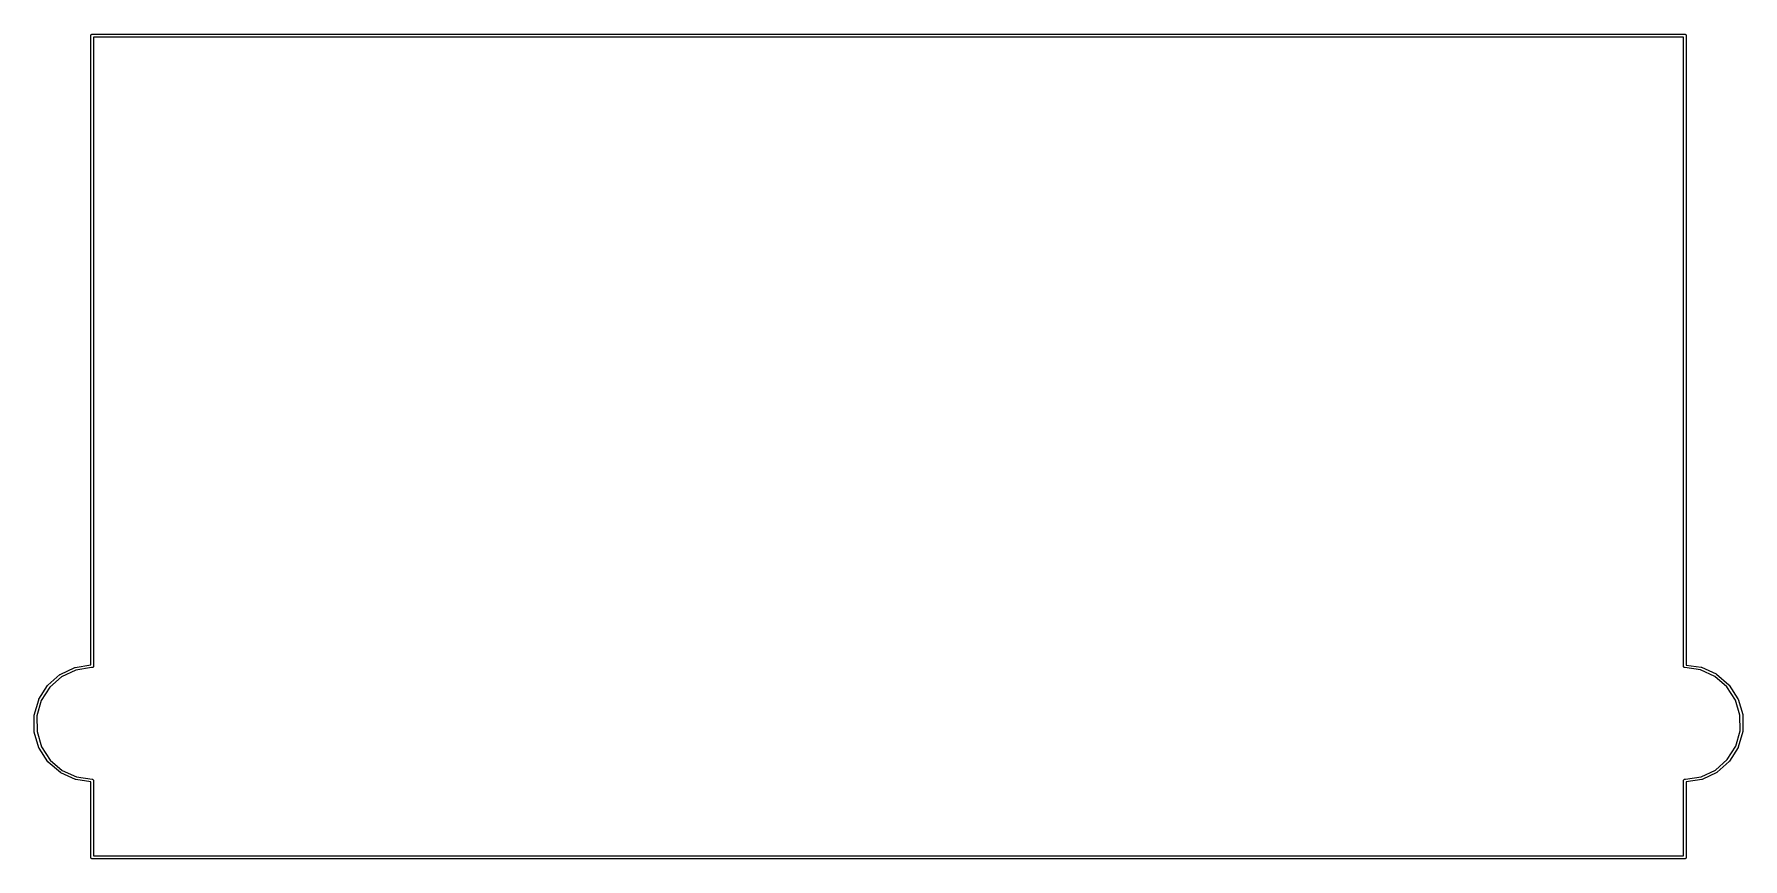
# Model space of a CAD drawing. Extents: x 93.2 to 154, y -137.2 to -107.9.
import ezdxf

# ---------------------------------------------------------------- set-up
doc = ezdxf.new("R2010")
doc.units = 0
doc.header["$MEASUREMENT"] = 0
doc.layers.add('BLACK', color=7, linetype='CONTINUOUS')

msp = doc.modelspace()

# ---------------------------------------------------------------- linework, layer by layer
at = {"layer": 'BLACK', "linetype": 'CONTINUOUS'}
for p, q in [((95.2, -107.941), (95.2015, -107.937)), ((95.2, -107.959), (95.2, -107.941)), ((95.2, -130.319), (95.2, -107.959)), ((95.2, -107.959), (95.2, -107.959)), ((95.2015, -107.937), (95.2023, -107.933)), ((95.2023, -107.933), (95.2045, -107.929)), ((95.2045, -107.929), (95.206, -107.925)), ((95.206, -107.925), (95.2089, -107.921)), ((95.2089, -107.921), (95.2111, -107.917)), ((95.2111, -107.917), (95.2145, -107.915)), ((95.2145, -107.915), (95.2174, -107.911)), ((95.2174, -107.911), (95.2212, -107.909)), ((95.2212, -107.909), (95.2246, -107.906)), ((95.2246, -107.906), (95.2288, -107.905)), ((95.2288, -107.905), (95.2326, -107.902)), ((95.2326, -107.902), (95.237, -107.902)), ((95.237, -107.902), (95.2412, -107.9)), ((95.2412, -107.9), (151.901, -107.9)), ((95.3, -108), (95.3, -130.37)), ((151.842, -108), (95.3, -108)), ((151.842, -130.37), (151.842, -108)), ((151.901, -107.9), (151.905, -107.902)), ((151.905, -107.902), (151.909, -107.902)), ((151.909, -107.902), (151.913, -107.905)), ((151.913, -107.905), (151.917, -107.906)), ((151.917, -107.906), (151.921, -107.909)), ((151.921, -107.909), (151.925, -107.911)), ((151.925, -107.911), (151.927, -107.915)), ((151.927, -107.915), (151.931, -107.917)), ((151.931, -107.917), (151.933, -107.921)), ((151.933, -107.921), (151.936, -107.925)), ((151.936, -107.925), (151.937, -107.929)), ((151.937, -107.929), (151.94, -107.933)), ((151.94, -107.933), (151.94, -107.937)), ((151.94, -107.937), (151.942, -107.941)), ((151.942, -107.941), (151.942, -130.322)), ((94.1131, -130.654), (94.6347, -130.409)), ((94.6707, -130.503), (94.1621, -130.741)), ((94.6347, -130.409), (94.6352, -130.409)), ((94.6352, -130.409), (94.6417, -130.407)), ((94.6417, -130.407), (94.6482, -130.405)), ((94.6482, -130.405), (95.2, -130.319)), ((95.2292, -130.416), (94.6707, -130.503)), ((95.2501, -130.415), (95.2292, -130.416)), ((95.2588, -130.415), (95.2501, -130.415)), ((95.2754, -130.409), (95.2588, -130.415)), ((95.2889, -130.398), (95.2754, -130.409)), ((95.2977, -130.383), (95.2889, -130.398)), ((95.3, -130.37), (95.2977, -130.383)), ((151.844, -130.383), (151.842, -130.37)), ((151.853, -130.398), (151.844, -130.383)), ((151.867, -130.409), (151.853, -130.398)), ((151.883, -130.415), (151.867, -130.409)), ((151.888, -130.415), (151.883, -130.415)), ((152.448, -130.496), (151.888, -130.415)), ((151.942, -130.322), (152.469, -130.398)), ((152.96, -130.728), (152.448, -130.496)), ((152.469, -130.398), (152.47, -130.398)), ((152.47, -130.398), (152.476, -130.4)), ((152.476, -130.4), (152.483, -130.402)), ((152.483, -130.402), (153.007, -130.64)), ((153.007, -130.64), (153.008, -130.64)), ((153.008, -130.64), (153.014, -130.644)), ((153.014, -130.644), (153.019, -130.648)), ((153.019, -130.648), (153.456, -131.024)), ((93.3528, -131.541), (93.6603, -131.054)), ((93.741, -131.113), (93.4412, -131.588)), ((93.6603, -131.054), (93.6606, -131.053)), ((93.6606, -131.053), (93.665, -131.048)), ((93.665, -131.048), (93.6695, -131.043)), ((93.6695, -131.043), (94.1013, -130.662)), ((94.1621, -130.741), (93.741, -131.113)), ((94.1013, -130.662), (94.1017, -130.661)), ((94.1017, -130.661), (94.1074, -130.658)), ((94.1074, -130.658), (94.1131, -130.654)), ((153.385, -131.095), (152.96, -130.728)), ((153.691, -131.566), (153.385, -131.095)), ((153.456, -131.024), (153.456, -131.024)), ((153.456, -131.024), (153.461, -131.029)), ((153.461, -131.029), (153.465, -131.035)), ((153.465, -131.035), (153.779, -131.518)), ((93.1887, -132.108), (93.347, -131.554)), ((93.4412, -131.588), (93.2868, -132.129)), ((93.347, -131.554), (93.3472, -131.553)), ((93.3472, -131.553), (93.3501, -131.547)), ((93.3501, -131.547), (93.3528, -131.541)), ((153.852, -132.105), (153.691, -131.566)), ((153.779, -131.518), (153.779, -131.518)), ((153.779, -131.518), (153.782, -131.525)), ((153.782, -131.525), (153.785, -131.531)), ((153.785, -131.531), (153.95, -132.083)), ((93.1868, -132.121), (93.1878, -132.115)), ((93.1868, -132.122), (93.1868, -132.121)), ((93.1903, -132.698), (93.1868, -132.122)), ((93.1878, -132.115), (93.1887, -132.108)), ((93.2868, -132.129), (93.2903, -132.69)), ((153.855, -132.666), (153.852, -132.105)), ((153.95, -132.083), (153.95, -132.083)), ((153.95, -132.083), (153.951, -132.09)), ((153.951, -132.09), (153.952, -132.097)), ((153.952, -132.097), (153.955, -132.673)), ((93.1913, -132.705), (93.1903, -132.698)), ((93.1922, -132.712), (93.1913, -132.705)), ((93.1924, -132.712), (93.1922, -132.712)), ((93.3575, -133.264), (93.1924, -132.712)), ((93.2903, -132.69), (93.4512, -133.229)), ((153.701, -133.207), (153.855, -132.666)), ((153.953, -132.687), (153.795, -133.241)), ((153.954, -132.68), (153.953, -132.687)), ((153.955, -132.674), (153.954, -132.68)), ((153.955, -132.673), (153.955, -132.674)), ((93.3603, -133.27), (93.3575, -133.264)), ((93.3631, -133.277), (93.3603, -133.27)), ((93.3634, -133.277), (93.3631, -133.277)), ((93.6768, -133.76), (93.3634, -133.277)), ((93.4512, -133.229), (93.7568, -133.7)), ((152.98, -134.054), (153.401, -133.682)), ((153.401, -133.682), (153.701, -133.207)), ((153.789, -133.254), (153.482, -133.741)), ((153.792, -133.248), (153.789, -133.254)), ((153.795, -133.242), (153.792, -133.248)), ((153.795, -133.241), (153.795, -133.242)), ((93.6813, -133.766), (93.6768, -133.76)), ((93.6857, -133.771), (93.6813, -133.766)), ((93.6861, -133.771), (93.6857, -133.771)), ((94.1226, -134.147), (93.6861, -133.771)), ((93.7568, -133.7), (94.1824, -134.067)), ((94.1283, -134.151), (94.1226, -134.147)), ((94.134, -134.155), (94.1283, -134.151)), ((94.1345, -134.155), (94.134, -134.155)), ((94.659, -134.393), (94.1345, -134.155)), ((94.1824, -134.067), (94.6939, -134.299)), ((151.913, -134.379), (152.471, -134.292)), ((152.471, -134.292), (152.98, -134.054)), ((153.029, -134.141), (152.507, -134.386)), ((153.035, -134.137), (153.029, -134.141)), ((153.04, -134.134), (153.035, -134.137)), ((153.041, -134.133), (153.04, -134.134)), ((153.473, -133.752), (153.041, -134.133)), ((153.477, -133.747), (153.473, -133.752)), ((153.481, -133.742), (153.477, -133.747)), ((153.482, -133.741), (153.481, -133.742)), ((94.6655, -134.395), (94.659, -134.393)), ((94.672, -134.397), (94.6655, -134.395)), ((94.6726, -134.397), (94.672, -134.397)), ((95.2, -134.473), (94.6726, -134.397)), ((94.6726, -134.397), (94.6726, -134.397)), ((94.6939, -134.299), (95.2536, -134.38)), ((95.2, -137.151), (95.2, -134.473)), ((95.2536, -134.38), (95.2588, -134.38)), ((95.2588, -134.38), (95.2754, -134.386)), ((95.2754, -134.386), (95.2889, -134.397)), ((95.2889, -134.397), (95.2977, -134.412)), ((95.2977, -134.412), (95.3, -134.425)), ((95.3, -134.425), (95.3, -137.11)), ((151.842, -134.425), (151.844, -134.412)), ((151.842, -137.11), (151.842, -134.425)), ((151.844, -134.412), (151.853, -134.397)), ((151.853, -134.397), (151.867, -134.386)), ((151.867, -134.386), (151.883, -134.38)), ((151.883, -134.38), (151.892, -134.38)), ((151.892, -134.38), (151.913, -134.379)), ((152.494, -134.39), (151.942, -134.476)), ((151.942, -134.476), (151.942, -137.169)), ((152.5, -134.388), (152.494, -134.39)), ((152.507, -134.386), (152.5, -134.388)), ((152.507, -134.386), (152.507, -134.386)), ((95.2, -137.169), (95.2, -137.151)), ((95.2015, -137.173), (95.2, -137.169)), ((95.2023, -137.177), (95.2015, -137.173)), ((95.2045, -137.181), (95.2023, -137.177)), ((95.206, -137.185), (95.2045, -137.181)), ((95.2089, -137.189), (95.206, -137.185)), ((95.2111, -137.193), (95.2089, -137.189)), ((95.2145, -137.195), (95.2111, -137.193)), ((95.2174, -137.199), (95.2145, -137.195)), ((95.2212, -137.201), (95.2174, -137.199)), ((95.2246, -137.204), (95.2212, -137.201)), ((95.2288, -137.205), (95.2246, -137.204)), ((95.2326, -137.208), (95.2288, -137.205)), ((95.237, -137.208), (95.2326, -137.208)), ((95.2412, -137.21), (95.237, -137.208)), ((151.901, -137.21), (95.2412, -137.21)), ((95.3, -137.11), (151.842, -137.11)), ((151.905, -137.208), (151.901, -137.21)), ((151.909, -137.208), (151.905, -137.208)), ((151.913, -137.205), (151.909, -137.208)), ((151.917, -137.204), (151.913, -137.205)), ((151.921, -137.201), (151.917, -137.204)), ((151.925, -137.199), (151.921, -137.201)), ((151.927, -137.195), (151.925, -137.199)), ((151.931, -137.193), (151.927, -137.195)), ((151.933, -137.189), (151.931, -137.193)), ((151.936, -137.185), (151.933, -137.189)), ((151.937, -137.181), (151.936, -137.185)), ((151.94, -137.177), (151.937, -137.181)), ((151.942, -137.169), (151.94, -137.173)), ((151.94, -137.173), (151.94, -137.177))]:
    msp.add_line(p, q, dxfattribs=at)

doc.saveas('drawing.dxf')
